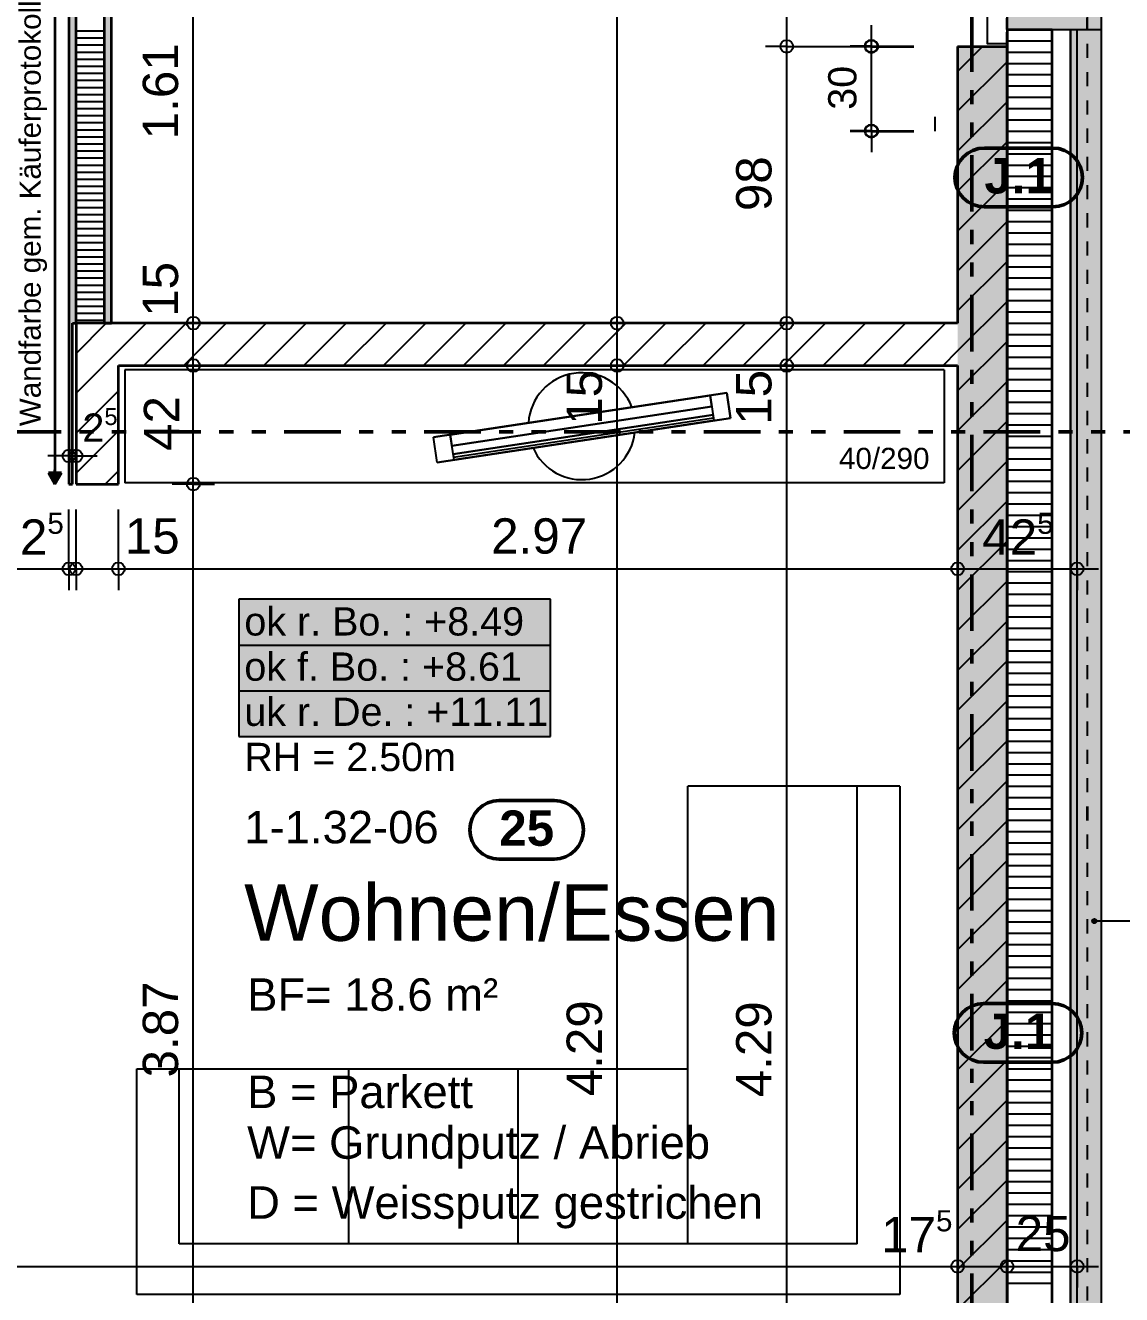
# Model space of a CAD drawing. Header units: centimetres. Extents: x 0.3 to 84.3, y 0.3 to 59.7.
# Drawn here: x 55.77 to 63.53, y 18.47 to 27.46 of the extents above; entities that cross this region are included whole.
import ezdxf

# ---------------------------------------------------------------- set-up
doc = ezdxf.new("R2010")
doc.units = ezdxf.units.CM
for name, pattern in [('AUSGEZOGEN', [0]), ('LINIE_17', [0.05, 0, -0.05]), ('LINIE_23', [0.79, 0.4, -0.13, 0, -0.13, 0, -0.13]), ('PUNKT', [6.35, 0, -6.35]), ('RAND', [44.45, 12.7, -6.35, 12.7, -6.35, 0, -6.35]), ('VERDECKT', [9.525, 6.35, -3.175])]:
    doc.linetypes.add(name, pattern=pattern)
for name, color, linetype, lineweight in [('Allgemein', 7, 'AUSGEZOGEN', 35), ('Bauachsen grob', 7, 'RAND', 25), ('Daemmung', 7, 'AUSGEZOGEN', 35), ('Detailmasse', 7, 'AUSGEZOGEN', 25), ('Fenster', 7, 'AUSGEZOGEN', 35), ('Fuellflaeche tragende Wände MW', 7, 'AUSGEZOGEN', 25), ('Gipserarbeiten', 7, 'AUSGEZOGEN', 35), ('Holz Fassadenverkleidung', 7, 'AUSGEZOGEN', 35), ('Konstruktion oben', 7, 'VERDECKT', 25), ('Leichtbauwaende', 7, 'AUSGEZOGEN', 35), ('Raumbezeichnung', 7, 'AUSGEZOGEN', 35), ('Spengler', 7, 'AUSGEZOGEN', 35), ('Text Koten', 7, 'AUSGEZOGEN', 50), ('Text Werkplan Ausfuehrung', 7, 'AUSGEZOGEN', 50), ('Unterkonstruktion', 7, 'AUSGEZOGEN', 35), ('Vorhangbrett', 7, 'AUSGEZOGEN', 25), ('Wand Mauerwerk tragend', 7, 'AUSGEZOGEN', 35), ('Werkplan- Ausfuehrungsmasse', 7, 'AUSGEZOGEN', 25)]:
    doc.layers.add(name, color=color, linetype=linetype, lineweight=lineweight)
doc.layers.add('Moebel', color=7, linetype='AUSGEZOGEN', lineweight=25, true_color=0xababab)
doc.styles.add('ARIAL', font='ARIAL.TTF')

msp = doc.modelspace()

# ---------------------------------------------------------------- hatches: boundary and pattern name
at = {"layer": 'Allgemein', "linetype": 'AUSGEZOGEN', "lineweight": 25}
h = msp.add_hatch(color=32, dxfattribs=at)
h.paths.add_polyline_path([(63.168, 27.434), (63.168, 15.666), (63.216, 15.666), (63.216, 27.434)])
h.paths.add_polyline_path([(63.168, 42.154), (63.168, 38.894), (63.216, 38.894), (63.216, 42.154)])
h.paths.add_polyline_path([(63.168, 36.334), (63.168, 29.994), (63.216, 29.994), (63.216, 36.334)])
h.paths.add_polyline_path([(63.168, 47.612), (63.168, 44.714), (63.216, 44.714), (63.216, 47.612)])
msp.add_hatch(color=32, dxfattribs=at).paths.add_polyline_path([(63.04, 27.514), (62.72, 27.514), (62.72, 27.434), (63.04, 27.434), (63.12, 27.434), (63.168, 27.434), (63.216, 27.434), (63.288, 27.434), (63.288, 27.514), (63.216, 27.514), (63.168, 27.514), (63.12, 27.514)])
at = {"layer": 'Fuellflaeche tragende Wände MW', "linetype": 'AUSGEZOGEN', "lineweight": 25}
msp.add_hatch(color=254, dxfattribs=at).paths.add_polyline_path([(62.37, 16.474), (62.72, 16.474), (62.72, 27.314), (62.37, 27.314)])
at = {"layer": 'Gipserarbeiten', "linetype": 'AUSGEZOGEN', "lineweight": 35}
msp.add_hatch(color=240, dxfattribs=at).paths.add_polyline_path([(55.934, 24.294), (55.98, 24.214), (56.026, 24.294)])
at = {"layer": 'Leichtbauwaende', "linetype": 'AUSGEZOGEN', "lineweight": 25}
for points in [[(56.08, 28.524), (56.08, 25.354), (56.13, 25.354), (56.13, 28.524)], [(56.33, 28.524), (56.33, 25.354), (56.38, 25.354), (56.38, 28.524)], [(56.08, 25.354), (56.08, 24.214), (56.105, 24.214), (56.105, 25.354)]]:
    msp.add_hatch(color=8, dxfattribs=at).paths.add_polyline_path(points)
at = {"layer": 'Spengler', "linetype": 'AUSGEZOGEN', "lineweight": 25, "true_color": 0xfafafa}
for points in [[(63.388, 29.994), (63.288, 29.994), (63.288, 29.914), (62.72, 29.914), (62.72, 27.514), (63.288, 27.514), (63.288, 27.434), (63.388, 27.434)], [(63.388, 15.658), (63.388, 27.434), (63.216, 27.434), (63.216, 15.658)]]:
    msp.add_hatch(color=7, dxfattribs=at).paths.add_polyline_path(points)
at = {"layer": 'Text Koten', "linetype": 'AUSGEZOGEN', "lineweight": 25, "true_color": 0xf1f1f1}
msp.add_hatch(color=7, dxfattribs=at).paths.add_polyline_path([(57.2812, 23.399), (57.2812, 22.4256), (59.4879, 22.4256), (59.4879, 23.399)])
at = {"layer": 'Text Werkplan Ausfuehrung', "linetype": 'AUSGEZOGEN', "lineweight": 25}
for points in [[(63.3251, 21.1118), (63.3251, 21.1268), (63.323, 21.1193)], [(63.3305, 21.1064), (63.3305, 21.1322), (63.3251, 21.1268)], [(63.3305, 21.1064), (63.3251, 21.1268), (63.3251, 21.1118)], [(63.338, 21.1043), (63.338, 21.1343), (63.3305, 21.1322)], [(63.338, 21.1043), (63.3305, 21.1322), (63.3305, 21.1064)], [(63.3455, 21.1064), (63.3455, 21.1322), (63.338, 21.1343)], [(63.3455, 21.1064), (63.338, 21.1343), (63.338, 21.1043)], [(63.3509, 21.1118), (63.3509, 21.1268), (63.3455, 21.1322)], [(63.3509, 21.1118), (63.3455, 21.1322), (63.3455, 21.1064)], [(63.3509, 21.1268), (63.3509, 21.1118), (63.353, 21.1193)]]:
    msp.add_hatch(color=7, dxfattribs=at).paths.add_polyline_path(points)

# ---------------------------------------------------------------- linework, layer by layer
at = {"layer": 'Allgemein', "color": 7, "linetype": 'AUSGEZOGEN', "lineweight": 25}
for p, q in [((62.72, 27.514), (62.72, 27.434)), ((63.288, 27.434), (63.288, 27.514)), ((62.72, 27.434), (63.04, 27.434)), ((63.04, 27.434), (63.12, 27.434)), ((63.12, 27.434), (63.168, 27.434)), ((63.168, 27.434), (63.168, 15.714)), ((63.216, 27.434), (63.288, 27.434)), ((63.216, 15.666), (63.216, 27.434))]:
    msp.add_line(p, q, dxfattribs=at)
at = {"layer": 'Bauachsen grob', "color": 32, "linetype": 'LINIE_23', "lineweight": 50, "true_color": 0xc36e14}
for p, q in [((62.47, 1.394), (62.47, 57.974)), ((21.964, 24.584), (72.416, 24.584))]:
    msp.add_line(p, q, dxfattribs=at)
at = {"layer": 'Daemmung', "color": 7, "linetype": 'AUSGEZOGEN', "lineweight": 35}
for p, q in [((62.72, 27.434), (63.04, 27.434)), ((62.72, 27.434), (62.72, 27.314)), ((63.04, 16.114), (63.04, 27.434)), ((62.72, 27.314), (62.72, 16.474))]:
    msp.add_line(p, q, dxfattribs=at)
at = {"layer": 'Daemmung', "color": 7, "linetype": 'AUSGEZOGEN', "lineweight": 25}
for p, q in [((62.72, 27.434), (63.04, 27.434)), ((62.72, 27.354), (63.04, 27.354)), ((62.72, 27.274), (63.04, 27.274)), ((62.72, 27.194), (63.04, 27.194)), ((62.72, 27.114), (63.04, 27.114)), ((62.72, 27.114), (63.04, 27.114)), ((62.72, 27.034), (63.04, 27.034)), ((62.72, 26.954), (63.04, 26.954)), ((62.72, 26.874), (63.04, 26.874)), ((62.72, 26.794), (63.04, 26.794)), ((62.72, 26.794), (63.04, 26.794)), ((62.72, 26.714), (63.04, 26.714)), ((62.72, 26.634), (63.04, 26.634)), ((62.72, 26.554), (63.04, 26.554)), ((62.72, 26.474), (63.04, 26.474)), ((62.72, 26.474), (63.04, 26.474)), ((62.72, 26.394), (63.04, 26.394)), ((62.72, 26.314), (63.04, 26.314)), ((62.72, 26.234), (63.04, 26.234)), ((62.72, 26.154), (63.04, 26.154)), ((62.72, 26.154), (63.04, 26.154)), ((62.72, 26.074), (63.04, 26.074)), ((62.72, 25.994), (63.04, 25.994)), ((62.72, 25.914), (63.04, 25.914)), ((62.72, 25.834), (63.04, 25.834)), ((62.72, 25.834), (63.04, 25.834)), ((62.72, 25.754), (63.04, 25.754)), ((62.72, 25.674), (63.04, 25.674)), ((62.72, 25.594), (63.04, 25.594)), ((62.72, 25.514), (63.04, 25.514)), ((62.72, 25.514), (63.04, 25.514)), ((62.72, 25.434), (63.04, 25.434)), ((62.72, 25.354), (63.04, 25.354)), ((62.72, 25.274), (63.04, 25.274)), ((62.72, 25.194), (63.04, 25.194)), ((62.72, 25.194), (63.04, 25.194)), ((62.72, 25.114), (63.04, 25.114)), ((62.72, 25.034), (63.04, 25.034)), ((62.72, 24.954), (63.04, 24.954)), ((62.72, 24.874), (63.04, 24.874)), ((62.72, 24.874), (63.04, 24.874)), ((62.72, 24.794), (63.04, 24.794)), ((62.72, 24.714), (63.04, 24.714)), ((62.72, 24.634), (63.04, 24.634)), ((62.72, 24.554), (63.04, 24.554)), ((62.72, 24.554), (63.04, 24.554)), ((62.72, 24.474), (63.04, 24.474)), ((62.72, 24.394), (63.04, 24.394)), ((62.72, 24.314), (63.04, 24.314)), ((62.72, 24.234), (63.04, 24.234)), ((62.72, 24.234), (63.04, 24.234)), ((62.72, 24.154), (63.04, 24.154)), ((62.72, 24.074), (63.04, 24.074)), ((62.72, 23.994), (63.04, 23.994)), ((62.72, 23.914), (63.04, 23.914)), ((62.72, 23.914), (63.04, 23.914)), ((62.72, 23.834), (63.04, 23.834)), ((62.72, 23.754), (63.04, 23.754)), ((62.72, 23.674), (63.04, 23.674)), ((62.72, 23.594), (63.04, 23.594)), ((62.72, 23.594), (63.04, 23.594)), ((62.72, 23.514), (63.04, 23.514)), ((62.72, 23.434), (63.04, 23.434)), ((62.72, 23.354), (63.04, 23.354)), ((62.72, 23.274), (63.04, 23.274)), ((62.72, 23.274), (63.04, 23.274)), ((62.72, 23.194), (63.04, 23.194)), ((62.72, 23.114), (63.04, 23.114)), ((62.72, 23.034), (63.04, 23.034)), ((62.72, 22.954), (63.04, 22.954)), ((62.72, 22.954), (63.04, 22.954)), ((62.72, 22.874), (63.04, 22.874)), ((62.72, 22.794), (63.04, 22.794)), ((62.72, 22.714), (63.04, 22.714)), ((62.72, 22.634), (63.04, 22.634)), ((62.72, 22.634), (63.04, 22.634)), ((62.72, 22.554), (63.04, 22.554)), ((62.72, 22.474), (63.04, 22.474)), ((62.72, 22.394), (63.04, 22.394)), ((62.72, 22.314), (63.04, 22.314)), ((62.72, 22.314), (63.04, 22.314)), ((62.72, 22.234), (63.04, 22.234)), ((62.72, 22.154), (63.04, 22.154)), ((62.72, 22.074), (63.04, 22.074)), ((62.72, 21.994), (63.04, 21.994)), ((62.72, 21.994), (63.04, 21.994)), ((62.72, 21.914), (63.04, 21.914)), ((62.72, 21.834), (63.04, 21.834)), ((62.72, 21.754), (63.04, 21.754)), ((62.72, 21.674), (63.04, 21.674)), ((62.72, 21.674), (63.04, 21.674)), ((62.72, 21.594), (63.04, 21.594)), ((62.72, 21.514), (63.04, 21.514)), ((62.72, 21.434), (63.04, 21.434)), ((62.72, 21.354), (63.04, 21.354)), ((62.72, 21.354), (63.04, 21.354)), ((62.72, 21.274), (63.04, 21.274)), ((62.72, 21.194), (63.04, 21.194)), ((62.72, 21.114), (63.04, 21.114)), ((62.72, 21.034), (63.04, 21.034)), ((62.72, 21.034), (63.04, 21.034)), ((62.72, 20.954), (63.04, 20.954)), ((62.72, 20.874), (63.04, 20.874)), ((62.72, 20.794), (63.04, 20.794)), ((62.72, 20.714), (63.04, 20.714)), ((62.72, 20.714), (63.04, 20.714)), ((62.72, 20.634), (63.04, 20.634)), ((62.72, 20.554), (63.04, 20.554)), ((62.72, 20.474), (63.04, 20.474)), ((62.72, 20.394), (63.04, 20.394)), ((62.72, 20.394), (63.04, 20.394)), ((62.72, 20.314), (63.04, 20.314)), ((62.72, 20.234), (63.04, 20.234)), ((62.72, 20.154), (63.04, 20.154)), ((62.72, 20.074), (63.04, 20.074)), ((62.72, 20.074), (63.04, 20.074)), ((62.72, 19.994), (63.04, 19.994)), ((62.72, 19.914), (63.04, 19.914)), ((62.72, 19.834), (63.04, 19.834)), ((62.72, 19.754), (63.04, 19.754)), ((62.72, 19.754), (63.04, 19.754)), ((62.72, 19.674), (63.04, 19.674)), ((62.72, 19.594), (63.04, 19.594)), ((62.72, 19.514), (63.04, 19.514)), ((62.72, 19.434), (63.04, 19.434)), ((62.72, 19.434), (63.04, 19.434)), ((62.72, 19.354), (63.04, 19.354)), ((62.72, 19.274), (63.04, 19.274)), ((62.72, 19.194), (63.04, 19.194)), ((62.72, 19.114), (63.04, 19.114)), ((62.72, 19.114), (63.04, 19.114)), ((62.72, 19.034), (63.04, 19.034)), ((62.72, 18.954), (63.04, 18.954)), ((62.72, 18.874), (63.04, 18.874)), ((62.72, 18.794), (63.04, 18.794)), ((62.72, 18.794), (63.04, 18.794)), ((62.72, 18.714), (63.04, 18.714)), ((62.72, 18.634), (63.04, 18.634)), ((62.72, 18.554), (63.04, 18.554))]:
    msp.add_line(p, q, dxfattribs=at)
at = {"layer": 'Detailmasse', "color": 240, "linetype": 'AUSGEZOGEN', "lineweight": 25}
for p, q in [((56.08, 24.414), (56.08, 24.564)), ((56.13, 24.414), (56.13, 24.564)), ((56.08, 24.414), (55.93, 24.414)), ((56.08, 24.414), (56.08, 24.264)), ((56.08, 24.414), (56.08, 24.414)), ((56.08, 24.414), (56.13, 24.414)), ((56.13, 24.414), (56.13, 24.264)), ((56.13, 24.414), (56.13, 24.414)), ((56.13, 24.414), (56.28, 24.414))]:
    msp.add_line(p, q, dxfattribs=at)
for centre in [(56.08, 24.414), (56.13, 24.414)]:
    msp.add_circle(centre, 0.045, dxfattribs=at)
at = {"layer": 'Fenster', "color": 7, "linetype": 'AUSGEZOGEN', "lineweight": 25}
for points in [[(62.72, 27.434), (63.388, 27.434), (63.388, 29.994), (62.72, 29.994), (62.72, 27.434)], [(62.72, 27.334), (62.72, 27.554), (62.58, 27.554), (62.58, 27.334), (62.72, 27.334)]]:
    msp.add_lwpolyline(points, dxfattribs=at)
at = {"layer": 'Gipserarbeiten', "color": 240, "linetype": 'AUSGEZOGEN', "lineweight": 35}
for p, q in [((55.98, 34.734), (55.98, 24.214)), ((56.026, 24.294), (55.934, 24.294)), ((55.934, 24.294), (55.98, 24.214)), ((55.98, 24.294), (55.98, 24.314)), ((55.98, 24.214), (56.026, 24.294)), ((55.98, 24.214), (55.98, 24.214)), ((55.98, 24.214), (55.98, 24.214)), ((55.98, 24.214), (55.98, 24.214))]:
    msp.add_line(p, q, dxfattribs=at)
at = {"layer": 'Holz Fassadenverkleidung', "color": 7, "linetype": 'LINIE_17', "lineweight": 25}
msp.add_line((63.288, 47.732), (63.288, 10.796), dxfattribs=at)
at = {"layer": 'Konstruktion oben', "color": 7, "linetype": 'PUNKT', "lineweight": 35}
msp.add_line((63.288, 47.732), (63.288, 10.796), dxfattribs=at)
at = {"layer": 'Leichtbauwaende', "color": 7, "linetype": 'AUSGEZOGEN', "lineweight": 35}
for p, q in [((56.08, 28.524), (56.08, 25.354)), ((56.13, 25.354), (56.13, 28.524)), ((56.33, 28.524), (56.33, 25.354)), ((56.38, 25.354), (56.38, 28.524)), ((56.08, 25.354), (56.08, 24.214)), ((56.105, 25.354), (56.13, 25.354)), ((56.105, 24.214), (56.105, 25.354)), ((56.33, 25.354), (56.38, 25.354)), ((56.08, 24.214), (56.105, 24.214))]:
    msp.add_line(p, q, dxfattribs=at)
at = {"layer": 'Leichtbauwaende', "color": 7, "linetype": 'AUSGEZOGEN', "lineweight": 25}
for p, q in [((56.13, 28.524), (56.13, 25.354)), ((56.33, 25.354), (56.33, 28.524)), ((56.13, 26.924), (56.33, 26.924)), ((56.13, 26.924), (56.33, 26.924)), ((56.13, 25.354), (56.33, 25.354))]:
    msp.add_line(p, q, dxfattribs=at)
for points in [[(56.13, 27.424), (56.33, 27.424), (56.33, 27.424)], [(56.13, 27.374), (56.33, 27.374), (56.33, 27.374)], [(56.13, 27.324), (56.33, 27.324), (56.33, 27.324)], [(56.13, 27.324), (56.33, 27.324), (56.33, 27.324)], [(56.13, 27.274), (56.33, 27.274), (56.33, 27.274)], [(56.13, 27.224), (56.33, 27.224), (56.33, 27.224)], [(56.13, 27.174), (56.13, 27.174), (56.33, 27.174), (56.33, 27.174)], [(56.13, 27.124), (56.13, 27.124), (56.33, 27.124), (56.33, 27.124)], [(56.13, 27.124), (56.13, 27.124), (56.33, 27.124), (56.33, 27.124)], [(56.13, 27.074), (56.13, 27.074), (56.33, 27.074), (56.33, 27.074)], [(56.13, 27.024), (56.13, 27.024), (56.33, 27.024), (56.33, 27.024)], [(56.13, 26.974), (56.13, 26.974), (56.33, 26.974), (56.33, 26.974)], [(56.13, 26.874), (56.13, 26.874), (56.33, 26.874), (56.33, 26.874)], [(56.13, 26.824), (56.13, 26.824), (56.33, 26.824), (56.33, 26.824)], [(56.13, 26.774), (56.13, 26.774), (56.33, 26.774), (56.33, 26.774)], [(56.13, 26.724), (56.13, 26.724), (56.33, 26.724), (56.33, 26.724)], [(56.13, 26.724), (56.13, 26.724), (56.33, 26.724), (56.33, 26.724)], [(56.13, 26.674), (56.13, 26.674), (56.33, 26.674), (56.33, 26.674)], [(56.13, 26.624), (56.13, 26.624), (56.33, 26.624)], [(56.13, 26.574), (56.13, 26.574), (56.33, 26.574)], [(56.13, 26.524), (56.13, 26.524), (56.33, 26.524)], [(56.13, 26.524), (56.13, 26.524), (56.33, 26.524)], [(56.13, 26.474), (56.13, 26.474), (56.33, 26.474)], [(56.13, 26.424), (56.13, 26.424), (56.33, 26.424)], [(56.13, 26.374), (56.13, 26.374), (56.33, 26.374)], [(56.13, 26.324), (56.13, 26.324), (56.33, 26.324)], [(56.13, 26.324), (56.13, 26.324), (56.33, 26.324)], [(56.13, 26.274), (56.13, 26.274), (56.33, 26.274)], [(56.13, 26.224), (56.13, 26.224), (56.33, 26.224)], [(56.13, 26.174), (56.13, 26.174), (56.33, 26.174)], [(56.13, 26.124), (56.13, 26.124), (56.33, 26.124)], [(56.13, 26.124), (56.13, 26.124), (56.33, 26.124)], [(56.13, 26.074), (56.13, 26.074), (56.33, 26.074)], [(56.13, 26.024), (56.13, 26.024), (56.33, 26.024)], [(56.13, 25.974), (56.13, 25.974), (56.33, 25.974)], [(56.13, 25.924), (56.13, 25.924), (56.33, 25.924)], [(56.13, 25.924), (56.13, 25.924), (56.33, 25.924)], [(56.13, 25.874), (56.13, 25.874), (56.33, 25.874)], [(56.13, 25.824), (56.13, 25.824), (56.33, 25.824)], [(56.13, 25.774), (56.13, 25.774), (56.33, 25.774)], [(56.13, 25.724), (56.13, 25.724), (56.33, 25.724)], [(56.13, 25.724), (56.13, 25.724), (56.33, 25.724)], [(56.13, 25.674), (56.13, 25.674), (56.33, 25.674)], [(56.13, 25.624), (56.13, 25.624), (56.33, 25.624)], [(56.13, 25.574), (56.13, 25.574), (56.33, 25.574)], [(56.13, 25.524), (56.13, 25.524), (56.33, 25.524)], [(56.13, 25.524), (56.13, 25.524), (56.33, 25.524)], [(56.13, 25.474), (56.13, 25.474), (56.33, 25.474)], [(56.13, 25.424), (56.13, 25.424), (56.33, 25.424)], [(56.13, 25.374), (56.13, 25.374), (56.33, 25.374)]]:
    msp.add_lwpolyline(points, dxfattribs=at)
at = {"layer": 'Moebel', "color": 253, "linetype": 'AUSGEZOGEN', "lineweight": 25, "true_color": 0xababab}
for p, q in [((56.475, 25.024), (56.475, 24.224)), ((62.275, 25.024), (56.475, 25.024)), ((62.275, 25.024), (62.275, 24.224)), ((58.6598, 24.546), (60.7362, 24.8602)), ((60.7362, 24.8602), (58.6598, 24.546)), ((58.7785, 24.564), (60.6176, 24.8422)), ((60.6176, 24.8422), (58.7785, 24.564)), ((60.6176, 24.8422), (58.7785, 24.564)), ((60.6176, 24.8422), (58.7785, 24.564)), ((60.6176, 24.8422), (60.6176, 24.8422)), ((60.6176, 24.8422), (60.6445, 24.6643)), ((60.6176, 24.8422), (60.6445, 24.6643)), ((60.6295, 24.7631), (60.6176, 24.8422)), ((60.6176, 24.8422), (60.6176, 24.8422)), ((60.6295, 24.7631), (60.6176, 24.8422)), ((60.7362, 24.8602), (60.7631, 24.6822)), ((60.7631, 24.6822), (60.7362, 24.8602)), ((60.7362, 24.8602), (60.7362, 24.8602)), ((58.7905, 24.4849), (60.6295, 24.7631)), ((60.6295, 24.7631), (58.7905, 24.4849)), ((60.6295, 24.7631), (60.6295, 24.7631)), ((60.7631, 24.6822), (58.6868, 24.368)), ((58.6868, 24.368), (60.7631, 24.6822)), ((60.6385, 24.7038), (58.7994, 24.4255)), ((58.7994, 24.4255), (60.6385, 24.7038)), ((58.8024, 24.4058), (60.6415, 24.684)), ((58.8024, 24.4058), (60.6415, 24.684)), ((60.6445, 24.6643), (58.8054, 24.386)), ((58.8054, 24.386), (60.6445, 24.6643)), ((60.6415, 24.684), (60.6385, 24.7038)), ((60.6415, 24.684), (60.6385, 24.7038)), ((60.6385, 24.7038), (60.6385, 24.7038)), ((60.6415, 24.684), (60.6415, 24.684)), ((60.6445, 24.6643), (60.6445, 24.6643)), ((60.7631, 24.6822), (60.7631, 24.6822)), ((58.6868, 24.368), (58.6598, 24.546)), ((58.6868, 24.368), (58.6598, 24.546)), ((58.6598, 24.546), (58.6598, 24.546)), ((58.7785, 24.564), (58.7785, 24.564)), ((58.8054, 24.386), (58.7785, 24.564)), ((58.8054, 24.386), (58.7785, 24.564)), ((58.7785, 24.564), (58.7905, 24.4849)), ((58.7785, 24.564), (58.7785, 24.564)), ((58.7785, 24.564), (58.7905, 24.4849)), ((58.7905, 24.4849), (58.7905, 24.4849)), ((58.6868, 24.368), (58.6868, 24.368)), ((58.7994, 24.4255), (58.8024, 24.4058)), ((58.7994, 24.4255), (58.7994, 24.4255)), ((58.7994, 24.4255), (58.8024, 24.4058)), ((58.8024, 24.4058), (58.8024, 24.4058)), ((58.8054, 24.386), (58.8054, 24.386)), ((62.275, 24.224), (56.475, 24.224)), ((60.46, 18.834), (60.46, 22.074)), ((61.96, 22.074), (60.46, 22.074)), ((61.66, 18.834), (61.66, 22.074)), ((61.96, 22.074), (61.96, 18.474)), ((56.56, 20.074), (60.46, 20.074)), ((56.56, 18.474), (56.56, 20.074)), ((56.86, 18.834), (56.86, 20.074)), ((56.86, 18.834), (56.86, 20.074)), ((58.06, 18.834), (58.06, 20.074)), ((59.26, 18.834), (59.26, 20.074)), ((61.66, 18.834), (56.86, 18.834)), ((61.96, 18.474), (56.56, 18.474))]:
    msp.add_line(p, q, dxfattribs=at)
for radius, start, end in [(0.3787, 20.79798, 176.40944), (0.3781, 203.94003, 353.26739)]:
    msp.add_arc((59.71, 24.624), radius, start, end, dxfattribs=at)
at = {"layer": 'Spengler', "color": 7, "linetype": 'AUSGEZOGEN', "lineweight": 25}
msp.add_line((63.388, 15.658), (63.388, 27.434), dxfattribs=at)
at = {"layer": 'Text Koten', "color": 7, "linetype": 'AUSGEZOGEN', "lineweight": 25}
for p, q in [((57.2812, 23.399), (57.2812, 22.4256)), ((59.4879, 23.399), (57.2812, 23.399)), ((59.4879, 22.4256), (59.4879, 23.399)), ((57.2812, 23.0745), (59.4879, 23.0745)), ((57.2812, 22.7501), (59.4879, 22.7501)), ((57.2812, 22.4256), (59.4879, 22.4256))]:
    msp.add_line(p, q, dxfattribs=at)
at = {"layer": 'Text Werkplan Ausfuehrung', "color": 92, "linetype": 'AUSGEZOGEN', "lineweight": 50, "true_color": 0x00b300}
for p, q in [((63.0448, 26.594), (62.5592, 26.594)), ((63.0448, 26.1773), (62.5592, 26.1773)), ((63.0398, 20.536), (62.5542, 20.536)), ((63.0398, 20.1193), (62.5542, 20.1193))]:
    msp.add_line(p, q, dxfattribs=at)
at = {"layer": 'Text Werkplan Ausfuehrung', "color": 240, "linetype": 'AUSGEZOGEN', "lineweight": 50}
for p, q in [((59.5138, 21.974), (59.1254, 21.974)), ((59.5138, 21.5573), (59.1254, 21.5573))]:
    msp.add_line(p, q, dxfattribs=at)
at = {"layer": 'Text Werkplan Ausfuehrung', "color": 7, "linetype": 'AUSGEZOGEN', "lineweight": 25}
for p, q in [((63.338, 21.1343), (63.338, 21.1343)), ((63.323, 21.1193), (63.323, 21.1193)), ((64.9273, 21.1193), (63.338, 21.1193)), ((63.338, 21.1043), (63.338, 21.1043)), ((63.353, 21.1193), (63.353, 21.1193))]:
    msp.add_line(p, q, dxfattribs=at)
msp.add_circle((63.338, 21.1193), 0.015, dxfattribs=at)
at = {"layer": 'Text Werkplan Ausfuehrung', "color": 92, "linetype": 'AUSGEZOGEN', "lineweight": 50, "true_color": 0x00b300}
for centre, start, end in [((62.5592, 26.3857), 90, 270), ((63.0448, 26.3857), 270, 90), ((62.5542, 20.3277), 90, 270), ((63.0398, 20.3277), 270, 90)]:
    msp.add_arc(centre, 0.2083, start, end, dxfattribs=at)
at = {"layer": 'Text Werkplan Ausfuehrung', "color": 240, "linetype": 'AUSGEZOGEN', "lineweight": 50}
for centre, start, end in [((59.1254, 21.7656), 90, 270), ((59.5138, 21.7656), 270, 90)]:
    msp.add_arc(centre, 0.2083, start, end, dxfattribs=at)
at = {"layer": 'Unterkonstruktion', "color": 7, "linetype": 'AUSGEZOGEN', "lineweight": 25}
for p, q in [((63.04, 27.434), (63.12, 27.434)), ((63.04, 27.434), (63.04, 16.114)), ((63.12, 27.434), (63.168, 27.434)), ((63.168, 15.714), (63.168, 27.434))]:
    msp.add_line(p, q, dxfattribs=at)
at = {"layer": 'Vorhangbrett', "color": 191, "linetype": 'PUNKT', "lineweight": 25, "true_color": 0xbe96ea}
msp.add_line((62.21, 26.714), (62.21, 30.714), dxfattribs=at)
at = {"layer": 'Vorhangbrett', "color": 191, "linetype": 'AUSGEZOGEN', "lineweight": 25, "true_color": 0xbe96ea}
for p, q in [((61.76, 27.314), (61.76, 27.464)), ((61.76, 26.714), (61.76, 27.314)), ((61.76, 26.714), (61.76, 26.564))]:
    msp.add_line(p, q, dxfattribs=at)
at = {"layer": 'Vorhangbrett', "color": 191, "linetype": 'AUSGEZOGEN', "lineweight": 35, "true_color": 0xbe96ea}
for p, q in [((61.76, 27.314), (61.61, 27.314)), ((61.76, 27.314), (61.91, 27.314)), ((61.76, 27.314), (62.06, 27.314)), ((61.76, 26.714), (61.61, 26.714)), ((61.76, 26.714), (61.91, 26.714)), ((61.76, 26.714), (62.06, 26.714))]:
    msp.add_line(p, q, dxfattribs=at)
for centre in [(61.76, 27.314), (61.76, 26.714)]:
    msp.add_circle(centre, 0.045, dxfattribs=at)
at = {"layer": 'Wand Mauerwerk tragend', "color": 180, "linetype": 'PUNKT', "lineweight": 35}
for p, q in [((62.58, 30.114), (62.58, 27.314)), ((62.72, 27.434), (62.72, 27.514)), ((62.72, 27.314), (62.72, 27.434)), ((62.58, 27.314), (62.72, 27.314))]:
    msp.add_line(p, q, dxfattribs=at)
at = {"layer": 'Wand Mauerwerk tragend', "color": 7, "linetype": 'AUSGEZOGEN', "lineweight": 35}
for p, q in [((62.37, 27.314), (62.58, 27.314)), ((62.37, 27.314), (62.37, 25.354)), ((62.58, 27.314), (62.72, 27.314)), ((62.72, 16.474), (62.72, 27.314)), ((56.13, 25.354), (56.13, 24.214)), ((56.33, 25.354), (56.13, 25.354)), ((56.38, 25.354), (56.33, 25.354)), ((56.43, 25.354), (56.38, 25.354)), ((62.37, 25.354), (56.43, 25.354)), ((56.43, 25.054), (62.37, 25.054)), ((56.43, 24.214), (56.43, 25.054)), ((62.37, 25.054), (62.37, 16.474)), ((56.13, 24.214), (56.43, 24.214))]:
    msp.add_line(p, q, dxfattribs=at)
at = {"layer": 'Wand Mauerwerk tragend', "color": 7, "linetype": 'AUSGEZOGEN', "lineweight": 25}
for p, q in [((62.37, 27.1372), (62.5468, 27.314)), ((62.37, 26.8544), (62.72, 27.2044)), ((62.37, 26.5715), (62.72, 26.9215)), ((62.37, 26.2887), (62.72, 26.6387)), ((62.37, 26.0058), (62.72, 26.3558)), ((62.37, 25.723), (62.72, 26.073)), ((62.37, 25.4401), (62.72, 25.7901)), ((62.37, 25.1573), (62.72, 25.5073)), ((56.13, 25.1398), (56.3442, 25.354)), ((56.43, 25.157), (56.627, 25.354)), ((56.6098, 25.054), (56.9098, 25.354)), ((56.8927, 25.054), (57.1927, 25.354)), ((57.1755, 25.054), (57.4755, 25.354)), ((57.4584, 25.054), (57.7584, 25.354)), ((57.7412, 25.054), (58.0412, 25.354)), ((58.0241, 25.054), (58.3241, 25.354)), ((58.3069, 25.054), (58.6069, 25.354)), ((58.5897, 25.054), (58.8897, 25.354)), ((58.8726, 25.054), (59.1726, 25.354)), ((59.1554, 25.054), (59.4554, 25.354)), ((59.4383, 25.054), (59.7383, 25.354)), ((59.7211, 25.054), (60.0211, 25.354)), ((60.004, 25.054), (60.304, 25.354)), ((60.2868, 25.054), (60.5868, 25.354)), ((60.5696, 25.054), (60.8696, 25.354)), ((60.8525, 25.054), (61.1525, 25.354)), ((61.1353, 25.054), (61.4353, 25.354)), ((61.4182, 25.054), (61.7182, 25.354)), ((61.701, 25.054), (62.001, 25.354)), ((61.9839, 25.054), (62.2839, 25.354)), ((62.37, 24.8745), (62.72, 25.2245)), ((56.13, 24.857), (56.43, 25.157)), ((62.2667, 25.054), (62.37, 25.1573)), ((62.37, 24.5916), (62.72, 24.9416)), ((56.13, 24.5742), (56.43, 24.8742)), ((62.37, 24.3088), (62.72, 24.6588)), ((56.13, 24.2913), (56.43, 24.5913)), ((62.37, 24.0259), (62.72, 24.3759)), ((56.3355, 24.214), (56.43, 24.3085)), ((62.37, 23.7431), (62.72, 24.0931)), ((62.37, 23.4602), (62.72, 23.8102)), ((62.37, 23.1774), (62.72, 23.5274)), ((62.37, 22.8946), (62.72, 23.2446)), ((62.37, 22.6117), (62.72, 22.9617)), ((62.37, 22.3289), (62.72, 22.6789)), ((62.37, 22.046), (62.72, 22.396)), ((62.37, 21.7632), (62.72, 22.1132)), ((62.37, 21.4803), (62.72, 21.8303)), ((62.37, 21.1975), (62.72, 21.5475)), ((62.37, 20.9147), (62.72, 21.2647)), ((62.37, 20.6318), (62.72, 20.9818)), ((62.37, 20.349), (62.72, 20.699)), ((62.37, 20.0661), (62.72, 20.4161)), ((62.37, 19.7833), (62.72, 20.1333)), ((62.37, 19.5004), (62.72, 19.8504)), ((62.37, 19.2176), (62.72, 19.5676)), ((62.37, 18.9348), (62.72, 19.2848)), ((62.37, 18.6519), (62.72, 19.0019)), ((62.37, 18.3691), (62.72, 18.7191))]:
    msp.add_line(p, q, dxfattribs=at)
at = {"layer": 'Werkplan- Ausfuehrungsmasse', "color": 7, "linetype": 'AUSGEZOGEN', "lineweight": 25}
for p, q in [((59.96, 25.354), (59.96, 33.434)), ((61.16, 27.314), (61.16, 30.114)), ((56.96, 25.354), (56.96, 28.574)), ((61.16, 27.314), (61.01, 27.314)), ((61.16, 27.314), (61.31, 27.314)), ((61.16, 25.354), (61.16, 27.314)), ((56.96, 25.354), (56.81, 25.354)), ((56.96, 25.354), (57.11, 25.354)), ((56.96, 25.354), (56.96, 25.354)), ((56.96, 25.054), (56.96, 25.354)), ((59.96, 25.354), (59.81, 25.354)), ((59.96, 25.354), (60.11, 25.354)), ((59.96, 25.354), (59.96, 25.354)), ((59.96, 25.054), (59.96, 25.354)), ((61.16, 25.354), (61.01, 25.354)), ((61.16, 25.354), (61.31, 25.354)), ((61.16, 25.354), (61.16, 25.354)), ((61.16, 25.054), (61.16, 25.354)), ((56.96, 25.054), (56.81, 25.054)), ((56.96, 25.054), (57.11, 25.054)), ((56.96, 25.054), (56.96, 25.054)), ((56.96, 24.214), (56.96, 25.054)), ((59.96, 25.054), (59.81, 25.054)), ((59.96, 25.054), (60.11, 25.054)), ((59.96, 25.054), (59.96, 25.054)), ((59.96, 16.474), (59.96, 25.054)), ((61.16, 25.054), (61.01, 25.054)), ((61.16, 25.054), (61.31, 25.054)), ((61.16, 25.054), (61.16, 25.054)), ((56.96, 24.214), (56.81, 24.214)), ((56.96, 24.214), (57.11, 24.214)), ((56.96, 24.214), (56.96, 24.214)), ((56.08, 23.614), (56.08, 23.764)), ((56.13, 23.614), (56.13, 23.764)), ((56.43, 23.614), (56.43, 23.764)), ((62.37, 23.614), (62.37, 23.764)), ((63.216, 23.614), (63.216, 23.764)), ((53.406, 23.614), (56.08, 23.614)), ((56.08, 23.614), (56.08, 23.464)), ((56.08, 23.614), (56.13, 23.614)), ((56.13, 23.614), (56.13, 23.464)), ((56.13, 23.614), (56.43, 23.614)), ((56.43, 23.614), (56.43, 23.464)), ((56.43, 23.614), (62.37, 23.614)), ((62.37, 23.614), (62.37, 23.464)), ((62.37, 23.614), (62.37, 23.614)), ((62.37, 23.614), (63.216, 23.614)), ((63.216, 23.614), (63.216, 23.464)), ((63.216, 23.614), (63.216, 23.614)), ((63.216, 23.614), (63.366, 23.614)), ((62.37, 18.674), (62.37, 18.824)), ((62.72, 18.674), (62.72, 18.824)), ((63.216, 18.674), (63.216, 18.824)), ((47.61, 18.674), (62.37, 18.674)), ((62.37, 18.674), (62.37, 18.524)), ((62.37, 18.674), (62.37, 18.674)), ((62.37, 18.674), (62.72, 18.674)), ((62.72, 18.674), (62.72, 18.524)), ((62.72, 18.674), (62.72, 18.674)), ((62.72, 18.674), (63.216, 18.674)), ((63.216, 18.674), (63.216, 18.524)), ((63.216, 18.674), (63.216, 18.674)), ((63.216, 18.674), (63.366, 18.674))]:
    msp.add_line(p, q, dxfattribs=at)
for points in [[(61.16, 27.314), (61.3255, 27.314), (61.3255, 27.314), (61.3826, 27.314), (61.3826, 27.314), (61.53, 27.314), (61.53, 27.314), (61.96, 27.314)], [(61.16, 16.474), (61.16, 16.8135), (61.16, 16.8135), (61.16, 25.054)], [(56.96, 16.474), (56.96, 18.1548), (56.96, 18.1548), (56.96, 24.214)], [(56.08, 23.614), (56.08, 23.6765), (56.08, 23.6765), (56.08, 23.6765), (56.08, 23.6765), (56.08, 23.6885), (56.08, 23.6885), (56.08, 24.034)], [(56.13, 23.614), (56.13, 23.6765), (56.13, 23.6765), (56.13, 23.6765), (56.13, 23.6765), (56.13, 23.6885), (56.13, 23.6885), (56.13, 24.034)], [(56.43, 23.614), (56.43, 23.6765), (56.43, 23.6765), (56.43, 23.6765), (56.43, 23.6765), (56.43, 23.6886), (56.43, 23.6886), (56.43, 24.034)]]:
    msp.add_lwpolyline(points, dxfattribs=at)
for centre in [(61.16, 27.314), (56.96, 25.354), (59.96, 25.354), (61.16, 25.354), (56.96, 25.054), (59.96, 25.054), (61.16, 25.054), (56.96, 24.214), (56.08, 23.614), (56.13, 23.614), (56.43, 23.614), (62.37, 23.614), (63.216, 23.614), (62.37, 18.674), (62.72, 18.674), (63.216, 18.674)]:
    msp.add_circle(centre, 0.045, dxfattribs=at)

# ---------------------------------------------------------------- texts
at = {"layer": 'Detailmasse', "color": 240, "linetype": 'AUSGEZOGEN', "lineweight": 35, "attachment_point": 7, "style": 'ARIAL'}
for s, insert, char_height, width in [('5', (56.3304, 24.6307), 0.12, 0.06), ('2', (56.175, 24.514), 0.2, 0.1)]:
    msp.add_mtext(s, dxfattribs=dict(at, insert=insert, char_height=char_height, width=width))
at = {"layer": 'Gipserarbeiten', "color": 240, "linetype": 'AUSGEZOGEN', "lineweight": 25, "insert": (55.925, 24.624), "char_height": 0.15, "width": 0.075, "attachment_point": 7, "rotation": 90, "style": 'ARIAL'}
msp.add_mtext('Wandfarbe\\~gem.\\~Käuferprotokoll', dxfattribs=at)
at = {"layer": 'Moebel', "color": 253, "linetype": 'AUSGEZOGEN', "lineweight": 25, "true_color": 0xababab, "insert": (61.53, 24.319), "char_height": 0.15, "width": 0.075, "attachment_point": 7, "style": 'ARIAL'}
msp.add_mtext('40/290', dxfattribs=at)
at = {"layer": 'Raumbezeichnung', "color": 7, "linetype": 'AUSGEZOGEN', "lineweight": 50, "char_height": 0.23, "width": 0.115, "attachment_point": 7, "style": 'ARIAL'}
for s, insert in [('1-1.32-06', (57.3212, 21.6666)), ('BF=\\~18.6\\~m²', (57.3412, 20.4807)), ('B\\~=\\~Parkett', (57.3409, 19.7917)), ('W=\\~Grundputz\\~/\\~Abrieb', (57.3409, 19.3667)), ('D\\~=\\~Weissputz\\~gestrichen', (57.3409, 18.9417))]:
    msp.add_mtext(s, dxfattribs=dict(at, insert=insert))
at = {"layer": 'Raumbezeichnung', "color": 7, "linetype": 'AUSGEZOGEN', "lineweight": 35, "insert": (57.3197, 20.974), "char_height": 0.4, "width": 0.2, "attachment_point": 7, "style": 'ARIAL'}
msp.add_mtext('Wohnen/Essen', dxfattribs=at)
at = {"layer": 'Text Koten', "color": 7, "linetype": 'AUSGEZOGEN', "lineweight": 35, "char_height": 0.2, "width": 0.1, "attachment_point": 7, "style": 'ARIAL'}
for s, insert in [('ok\\~r.\\~Bo.\\~:\\~+8.49', (57.3212, 23.139)), ('ok\\~f.\\~Bo.\\~:\\~+8.61', (57.3212, 22.819)), ('uk\\~r.\\~De.\\~:\\~+11.11', (57.3212, 22.499)), ('RH\\~=\\~2.50m', (57.3212, 22.179))]:
    msp.add_mtext(s, dxfattribs=dict(at, insert=insert))
at = {"layer": 'Text Werkplan Ausfuehrung', "color": 92, "linetype": 'AUSGEZOGEN', "lineweight": 50, "true_color": 0x00b300, "char_height": 0.25, "width": 0.125, "attachment_point": 7, "style": 'ARIAL'}
for insert in [(62.5592, 26.269), (62.5542, 20.211)]:
    msp.add_mtext('\\fArial|i0|b1|c0|p0;J.1', dxfattribs=dict(at, insert=insert))
at = {"layer": 'Text Werkplan Ausfuehrung', "color": 240, "linetype": 'AUSGEZOGEN', "lineweight": 50, "insert": (59.1254, 21.649), "char_height": 0.25, "width": 0.125, "attachment_point": 7, "style": 'ARIAL'}
msp.add_mtext('\\fArial|i0|b1|c0|p0;25', dxfattribs=at)
at = {"layer": 'Vorhangbrett', "color": 191, "linetype": 'AUSGEZOGEN', "lineweight": 35, "true_color": 0xbe96ea, "insert": (61.6565, 26.8653), "char_height": 0.2, "width": 0.1, "attachment_point": 7, "rotation": 90, "style": 'ARIAL'}
msp.add_mtext('30', dxfattribs=at)
at = {"layer": 'Werkplan- Ausfuehrungsmasse', "color": 7, "linetype": 'AUSGEZOGEN', "lineweight": 50, "char_height": 0.25, "width": 0.125, "attachment_point": 7, "rotation": 90, "style": 'ARIAL'}
for s, insert in [('1.61', (56.8557, 26.6562)), ('98', (61.0557, 26.1474)), ('15', (56.8557, 25.399)), ('15', (59.8557, 24.6345)), ('15', (61.0557, 24.6345)), ('42', (56.86, 24.449)), ('3.87', (56.8556, 20.0121)), ('4.29', (59.8557, 19.8786)), ('4.29', (61.0557, 19.8718))]:
    msp.add_mtext(s, dxfattribs=dict(at, insert=insert))
at = {"layer": 'Werkplan- Ausfuehrungsmasse', "color": 7, "linetype": 'AUSGEZOGEN', "lineweight": 50, "attachment_point": 7, "style": 'ARIAL'}
for s, insert, char_height, width in [('5', (55.9268, 23.8598), 0.15, 0.075), ('5', (62.9332, 23.8598), 0.15, 0.075), ('2', (55.7326, 23.714), 0.25, 0.125), ('15', (56.475, 23.7183), 0.25, 0.125), ('2.97', (59.0681, 23.7183), 0.25, 0.125), ('42', (62.5447, 23.714), 0.25, 0.125), ('5', (62.2168, 18.9198), 0.15, 0.075), ('17', (61.8284, 18.774), 0.25, 0.125), ('25', (62.7808, 18.7783), 0.25, 0.125)]:
    msp.add_mtext(s, dxfattribs=dict(at, insert=insert, char_height=char_height, width=width))

doc.saveas('drawing.dxf')
